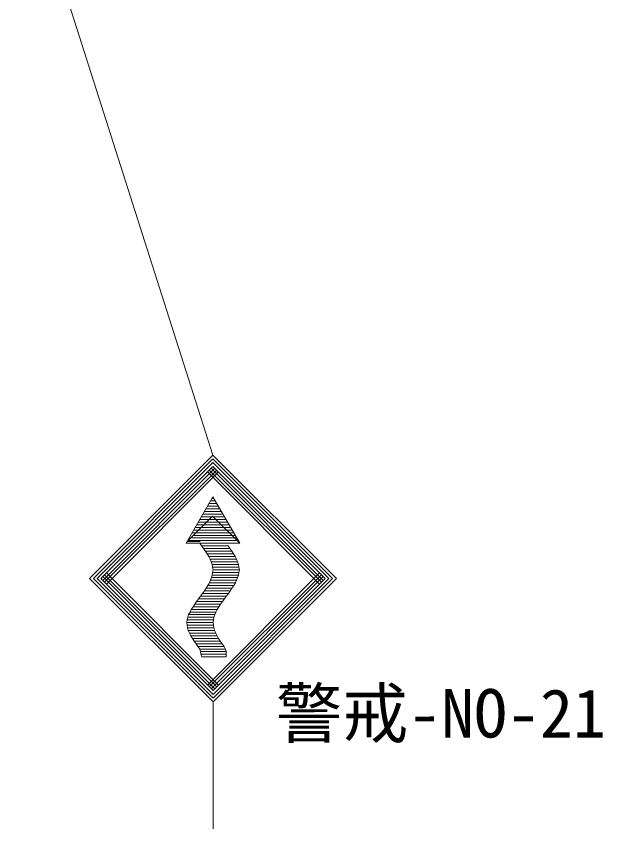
# Model space of a CAD drawing. Units: millimetres, scale not verified. Extents: x 40000 to 680000, y 20000 to 380000.
# Drawn here: x 393210 to 415399, y 253157 to 283893 of the extents above; entities that cross this region are included whole.
import ezdxf
from ezdxf.enums import TextEntityAlignment as Align

# ---------------------------------------------------------------- set-up
doc = ezdxf.new("R2010")
doc.units = ezdxf.units.MM
doc.header["$LTSCALE"] = 1000
doc.layers.add('M-STR-STRC', color=7, linetype='Continuous', lineweight=13)
doc.styles.add('ＭＳ ゴシック', font='')
doc.styles.get('ＭＳ ゴシック').set_extended_font_data('MS Gothic')

msp = doc.modelspace()

# ---------------------------------------------------------------- linework, layer by layer
at = {"layer": 'M-STR-STRC'}
for p, q in [((393210, 290599), (400653, 267291)), ((400653, 267291), (395987, 262623)), ((400653, 267149), (396128, 262623)), ((400653, 267291), (405320, 262624)), ((400653, 267149), (405179, 262624)), ((400653, 267008), (396270, 262623)), ((400653, 266866), (396411, 262623)), ((400724, 266796), (396482, 262552)), ((400582, 266796), (404826, 262554)), ((400653, 267008), (405038, 262624)), ((400653, 266866), (404896, 262624)), ((400794, 266725), (396552, 262482)), ((400865, 266654), (396623, 262411)), ((400441, 266654), (404684, 262412)), ((400512, 266725), (404755, 262483)), ((399636, 263956), (400653, 265717)), ((400618, 265656), (400689, 265656)), ((401670, 263956), (400653, 265717)), ((400387, 265256), (400920, 265256)), ((400444, 265356), (400862, 265356)), ((400502, 265456), (400804, 265456)), ((400560, 265556), (400746, 265556)), ((399672, 264018), (400640, 264986)), ((400214, 264956), (401093, 264956)), ((400271, 265056), (401035, 265056)), ((400329, 265156), (400977, 265156)), ((401670, 263956), (400640, 264986)), ((400040, 264656), (401266, 264656)), ((400098, 264756), (401208, 264756)), ((400156, 264856), (401151, 264856)), ((399867, 264356), (401439, 264356)), ((399925, 264456), (401382, 264456)), ((399983, 264556), (401324, 264556)), ((399710, 264056), (401613, 264056)), ((399810, 264156), (401555, 264156)), ((399910, 264256), (401497, 264256)), ((399636, 263956), (401670, 263956)), ((400172, 264018), (399672, 264018)), ((400153, 263956), (401153, 263956)), ((400158, 263956), (400439, 263556)), ((400229, 263856), (401223, 263856)), ((400304, 263756), (401293, 263756)), ((401170, 263956), (401170, 263953)), ((401227, 263856), (401293, 263756)), ((401293, 263756), (401363, 263656)), ((400368, 263656), (401363, 263656)), ((400439, 263556), (400501, 263456)), ((400439, 263556), (401424, 263556)), ((400501, 263456), (400548, 263356)), ((400501, 263456), (401491, 263456)), ((401363, 263656), (401424, 263556)), ((401424, 263556), (401491, 263456)), ((401491, 263456), (401539, 263356)), ((400548, 263356), (400587, 263256)), ((400548, 263356), (401539, 263356)), ((400587, 263256), (400620, 263156)), ((400587, 263256), (401586, 263256)), ((400620, 263156), (400641, 263056)), ((400620, 263156), (401618, 263156)), ((401539, 263356), (401586, 263256)), ((401586, 263256), (401618, 263156)), ((401618, 263156), (401634, 263056)), ((396623, 262835), (400866, 258593)), ((404684, 262836), (400442, 258593)), ((400641, 262856), (400627, 262756)), ((400641, 263056), (400655, 262956)), ((400641, 263056), (401634, 263056)), ((400655, 262956), (400641, 262856)), ((400641, 262856), (401636, 262856)), ((400655, 262956), (401655, 262956)), ((401636, 262856), (401621, 262756)), ((401634, 263056), (401655, 262956)), ((401655, 262956), (401636, 262856)), ((395987, 262623), (400654, 257957)), ((396128, 262623), (400654, 258098)), ((396270, 262623), (400654, 258240)), ((396411, 262623), (400654, 258381)), ((396482, 262694), (400725, 258452)), ((396552, 262765), (400796, 258523)), ((404755, 262766), (400513, 258523)), ((400556, 262556), (400517, 262456)), ((400600, 262656), (400556, 262556)), ((400556, 262556), (401545, 262556)), ((404826, 262695), (400583, 258452)), ((400627, 262756), (400600, 262656)), ((400600, 262656), (401585, 262656)), ((400627, 262756), (401621, 262756)), ((405320, 262624), (400654, 257957)), ((405179, 262624), (400654, 258098)), ((405038, 262624), (400654, 258240)), ((404896, 262624), (400654, 258381)), ((401545, 262556), (401499, 262456)), ((401585, 262656), (401545, 262556)), ((401621, 262756), (401585, 262656)), ((400398, 262256), (400330, 262156)), ((400456, 262356), (400398, 262256)), ((400398, 262256), (401368, 262256)), ((400509, 262435), (400456, 262356)), ((400456, 262356), (401437, 262356)), ((400517, 262456), (401499, 262456)), ((401368, 262256), (401309, 262156)), ((401437, 262356), (401368, 262256)), ((401499, 262456), (401437, 262356)), ((400179, 261956), (400109, 261856)), ((400254, 262056), (400179, 261956)), ((400179, 261956), (401154, 261956)), ((400330, 262156), (400254, 262056)), ((400254, 262056), (401234, 262056)), ((400330, 262156), (401309, 262156)), ((401154, 261956), (401090, 261856)), ((401234, 262056), (401154, 261956)), ((401309, 262156), (401234, 262056)), ((399961, 261656), (399898, 261556)), ((400032, 261756), (399961, 261656)), ((399961, 261656), (400939, 261656)), ((400109, 261856), (400032, 261756)), ((400032, 261756), (401009, 261756)), ((400109, 261856), (401090, 261856)), ((400939, 261656), (400878, 261556)), ((401009, 261756), (400939, 261656)), ((401090, 261856), (401009, 261756)), ((399733, 261256), (399696, 261156)), ((399784, 261356), (399733, 261256)), ((399733, 261256), (400718, 261256)), ((399830, 261456), (399784, 261356)), ((399784, 261356), (400765, 261356)), ((399898, 261556), (399830, 261456)), ((399830, 261456), (400813, 261456)), ((399898, 261556), (400878, 261556)), ((400718, 261256), (400689, 261156)), ((400765, 261356), (400718, 261256)), ((400813, 261456), (400765, 261356)), ((400878, 261556), (400813, 261456)), ((399677, 261056), (399659, 260956)), ((399659, 260956), (399676, 260856)), ((399659, 260956), (400655, 260956)), ((399696, 261156), (399677, 261056)), ((399677, 261056), (400669, 261056)), ((399696, 261156), (400689, 261156)), ((400669, 261056), (400655, 260956)), ((400655, 260956), (400667, 260856)), ((400689, 261156), (400669, 261056)), ((399676, 260856), (399690, 260756)), ((399676, 260856), (400667, 260856)), ((399690, 260756), (399719, 260656)), ((399690, 260756), (400681, 260756)), ((399719, 260656), (399766, 260556)), ((399719, 260656), (400713, 260656)), ((400667, 260856), (400681, 260756)), ((400681, 260756), (400713, 260656)), ((400713, 260656), (400761, 260556)), ((399766, 260556), (399813, 260456)), ((399766, 260556), (400761, 260556)), ((399813, 260456), (399879, 260356)), ((399813, 260456), (400806, 260456)), ((399879, 260356), (399945, 260256)), ((399879, 260356), (400868, 260356)), ((400761, 260556), (400806, 260456)), ((400806, 260456), (400868, 260356)), ((400868, 260356), (400930, 260256)), ((399945, 260256), (400014, 260156)), ((399945, 260256), (400930, 260256)), ((400014, 260156), (400083, 260056)), ((400014, 260156), (400999, 260156)), ((400083, 260056), (400154, 259956)), ((400083, 260056), (401073, 260056)), ((400930, 260256), (400999, 260156)), ((400999, 260156), (401073, 260056)), ((401073, 260056), (401122, 259956)), ((400154, 259956), (400175, 259856)), ((400154, 259956), (401122, 259956)), ((400175, 259856), (400192, 259756)), ((400175, 259856), (401154, 259856)), ((400192, 259756), (400233, 259656)), ((400192, 259756), (401154, 259756)), ((401122, 259956), (401154, 259856)), ((401154, 259856), (401154, 259756)), ((401154, 259756), (401154, 259656)), ((400233, 259656), (401154, 259656)), ((400654, 257957), (400655, 253157))]:
    msp.add_line(p, q, dxfattribs=at)

# ---------------------------------------------------------------- texts
at = {"layer": 'M-STR-STRC', "style": 'ＭＳ ゴシック'}
msp.add_text('警戒-NO-21', height=1833, rotation=0.008, dxfattribs=at).set_placement((403037, 256057), align=Align.BOTTOM_LEFT)

doc.saveas('drawing.dxf')
